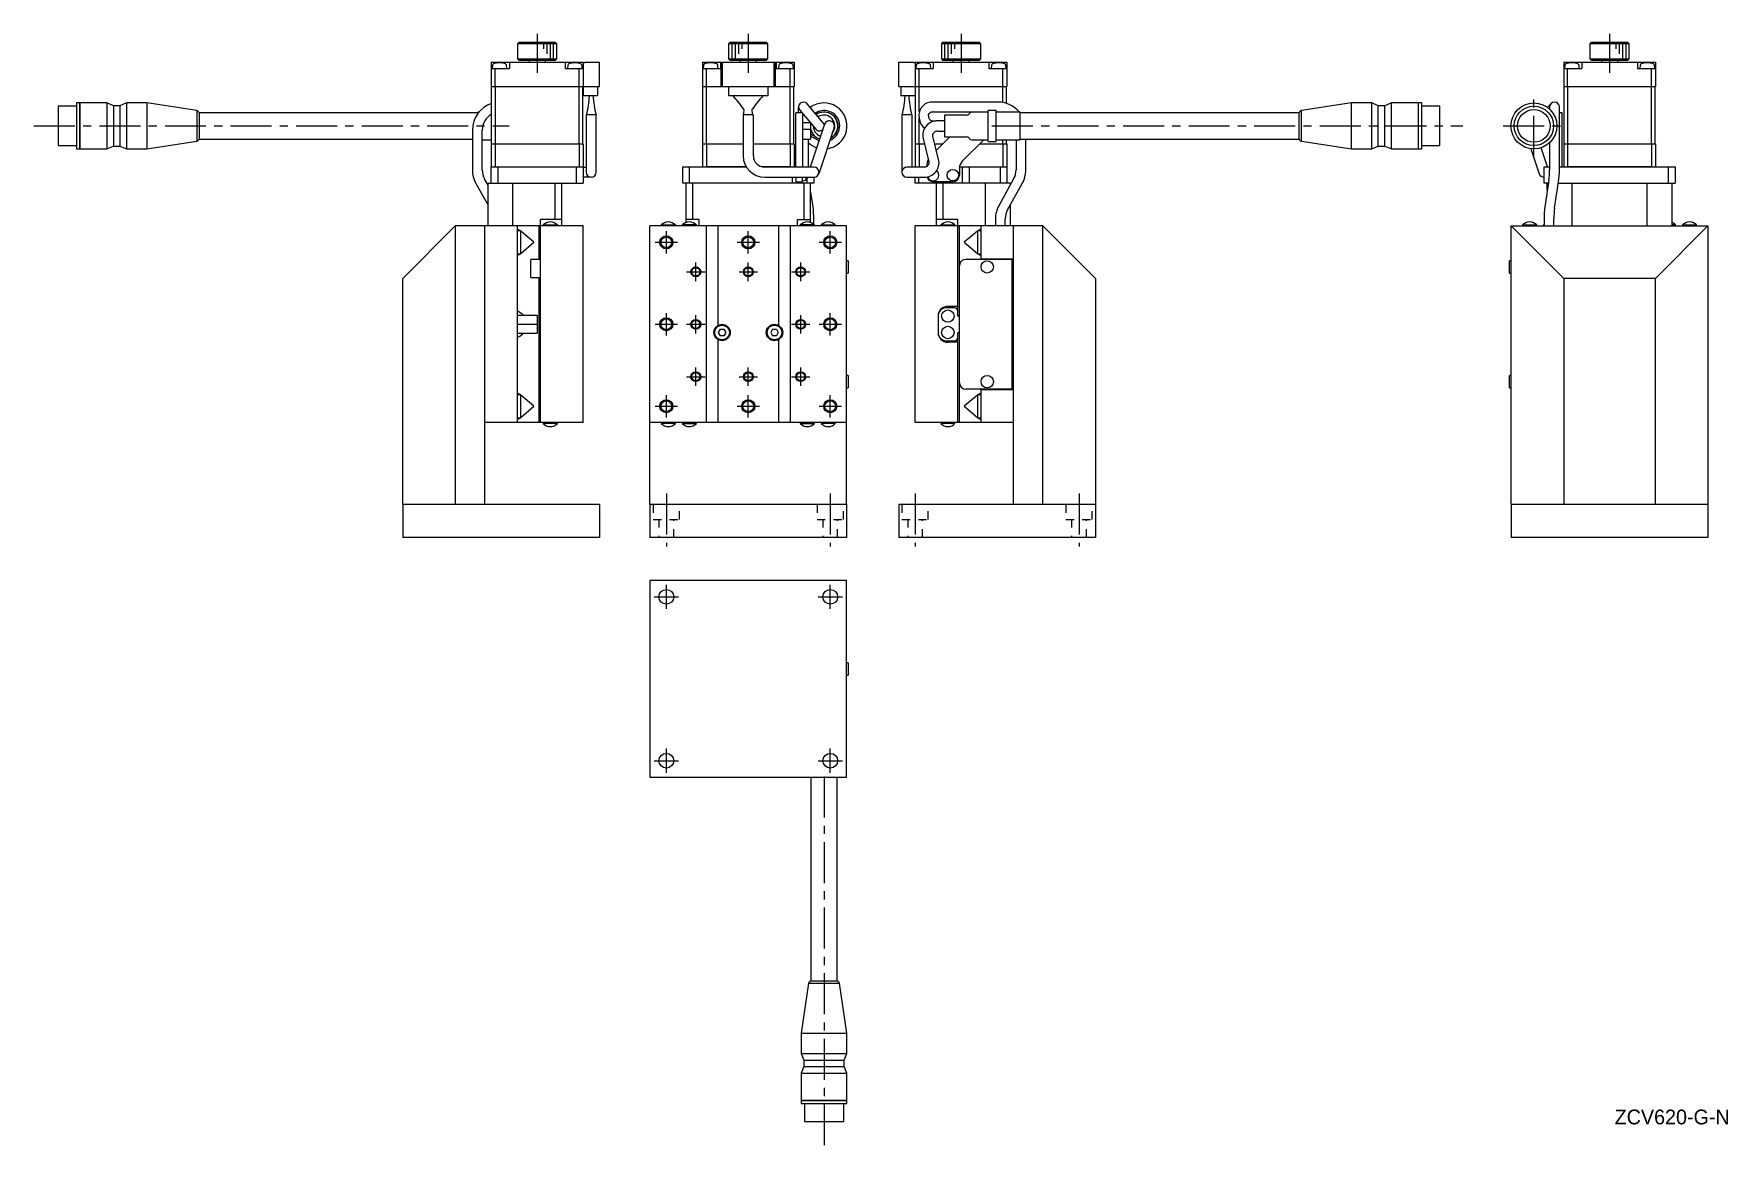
# Model space of a CAD drawing. Extents: x -110 to 407, y 10 to 533.
# Drawn here: x -110 to 407, y 10 to 350 of the extents above; entities that cross this region are included whole.
import ezdxf

# ---------------------------------------------------------------- set-up
doc = ezdxf.new("R2010")
doc.units = 0
doc.header["$LTSCALE"] = 10
doc.linetypes.add('CENTER', pattern=[2, 1.25, -0.25, 0.25, -0.25])
doc.linetypes.add('DOT', pattern=[0.5, 0.25, -0.25])
doc.layers.add('1', color=7, linetype='CONTINUOUS')
doc.styles.get("Standard").update_dxf_attribs({"font": 'FGP教科書体NT-M'})

msp = doc.modelspace()

# ---------------------------------------------------------------- linework, layer by layer
at = {"layer": '1', "color": 7, "linetype": 'CONTINUOUS'}
for p, q in [((38.353659, 347.022861), (37.853659, 346.522861)), ((37.853659, 346.522861), (37.853659, 342.022861)), ((49.853659, 346.522861), (37.853659, 346.522861)), ((38.353659, 347.022861), (49.353659, 347.022861)), ((49.853659, 346.522861), (49.353659, 347.022861)), ((49.853659, 342.022861), (49.853659, 346.522861)), ((102.740613, 347.022861), (102.240613, 346.522861)), ((114.240613, 346.522861), (102.240613, 346.522861)), ((102.240613, 346.522861), (102.240613, 342.022861)), ((102.740613, 347.022861), (113.740613, 347.022861)), ((114.240613, 346.522861), (113.740613, 347.022861)), ((114.240613, 342.022861), (114.240613, 346.522861)), ((167.627568, 347.022861), (167.127568, 346.522861)), ((179.127568, 346.522861), (167.127568, 346.522861)), ((167.127568, 346.522861), (167.127568, 342.022861)), ((167.627568, 347.022861), (178.627568, 347.022861)), ((179.127568, 346.522861), (178.627568, 347.022861)), ((179.127568, 342.022861), (179.127568, 346.522861)), ((365.484053, 347.022861), (364.984053, 346.522861)), ((376.984053, 346.522861), (364.984053, 346.522861)), ((364.984053, 346.522861), (364.984053, 342.022861)), ((365.484053, 347.022861), (376.484053, 347.022861)), ((376.984053, 346.522861), (376.484053, 347.022861)), ((376.984053, 342.022861), (376.984053, 346.522861)), ((37.853659, 342.022861), (38.353659, 341.522861)), ((37.853659, 342.022861), (49.853659, 342.022861)), ((49.353659, 341.522861), (38.353659, 341.522861)), ((41.353659, 341.522861), (41.353659, 341.022861)), ((46.353659, 341.022861), (46.353659, 341.522861)), ((49.353659, 341.522861), (49.853659, 342.022861)), ((102.240613, 342.022861), (114.240613, 342.022861)), ((102.240613, 342.022861), (102.740613, 341.522861)), ((113.740613, 341.522861), (102.740613, 341.522861)), ((105.740613, 341.522861), (105.740613, 341.022861)), ((110.740613, 341.022861), (110.740613, 341.522861)), ((113.740613, 341.522861), (114.240613, 342.022861)), ((167.127568, 342.022861), (179.127568, 342.022861)), ((167.127568, 342.022861), (167.627568, 341.522861)), ((178.627568, 341.522861), (167.627568, 341.522861)), ((170.627568, 341.522861), (170.627568, 341.022861)), ((175.627568, 341.022861), (175.627568, 341.522861)), ((178.627568, 341.522861), (179.127568, 342.022861)), ((364.984053, 342.022861), (376.984053, 342.022861)), ((364.984053, 342.022861), (365.484053, 341.522861)), ((376.484053, 341.522861), (365.484053, 341.522861)), ((368.484053, 341.522861), (368.484053, 341.022861)), ((373.484053, 341.022861), (373.484053, 341.522861)), ((376.484053, 341.522861), (376.984053, 342.022861)), ((29.853659, 341.022861), (57.853659, 341.022861)), ((29.853659, 341.022861), (29.853659, 333.522861)), ((29.853659, 339.022861), (35.353659, 339.022861)), ((30.18986, 340.008141), (30.103659, 339.022861)), ((31.053659, 333.522861), (31.053659, 339.022861)), ((34.603659, 339.022861), (34.517458, 340.008141)), ((35.353659, 341.022861), (35.353659, 339.022861)), ((52.353659, 341.022861), (52.353659, 339.022861)), ((52.353659, 339.022861), (57.853659, 339.022861)), ((53.18986, 340.008141), (53.103659, 339.022861)), ((56.653659, 333.522861), (56.653659, 339.022861)), ((57.603659, 339.022861), (57.517458, 340.008141)), ((57.853659, 341.022861), (57.853659, 330.722861)), ((58.353659, 340.722861), (57.853659, 340.722861)), ((58.353659, 341.022861), (58.353659, 340.722861)), ((58.353659, 341.022861), (62.853659, 341.022861)), ((62.853659, 333.522861), (62.853659, 341.022861)), ((94.240613, 341.022861), (122.240613, 341.022861)), ((94.240613, 341.022861), (94.240613, 333.522861)), ((94.240613, 339.022861), (99.740613, 339.022861)), ((94.576814, 340.008141), (94.490613, 339.022861)), ((95.440613, 333.522861), (95.440613, 339.022861)), ((98.990613, 339.022861), (98.904413, 340.008141)), ((99.740613, 341.022861), (99.740613, 339.022861)), ((99.990613, 333.522861), (99.990613, 340.722861)), ((100.025577, 340.722861), (99.990613, 340.722861)), ((100.025577, 341.022861), (100.025577, 340.722861)), ((100.340247, 333.522861), (100.340247, 341.022861)), ((116.140979, 333.522861), (116.140979, 341.022861)), ((116.45565, 341.022861), (116.45565, 340.722861)), ((116.490613, 340.722861), (116.45565, 340.722861)), ((116.490613, 333.522861), (116.490613, 340.722861)), ((116.740613, 341.022861), (116.740613, 339.022861)), ((116.740613, 339.022861), (122.240613, 339.022861)), ((117.576814, 340.008141), (117.490613, 339.022861)), ((121.040613, 333.522861), (121.040613, 339.022861)), ((121.990613, 339.022861), (121.904413, 340.008141)), ((122.240613, 341.022861), (122.240613, 333.522861)), ((154.127568, 333.522861), (154.127568, 341.022861)), ((154.127568, 341.022861), (158.627568, 341.022861)), ((158.627568, 341.022861), (158.627568, 340.722861)), ((159.127568, 340.722861), (158.627568, 340.722861)), ((159.127568, 341.022861), (159.127568, 330.722861)), ((159.127568, 341.022861), (187.127568, 341.022861)), ((159.127568, 339.022861), (164.627568, 339.022861)), ((159.463769, 340.008141), (159.377568, 339.022861)), ((160.327568, 333.522861), (160.327568, 339.022861)), ((163.877568, 339.022861), (163.791367, 340.008141)), ((164.627568, 341.022861), (164.627568, 339.022861)), ((181.627568, 341.022861), (181.627568, 339.022861)), ((181.627568, 339.022861), (187.127568, 339.022861)), ((182.463769, 340.008141), (182.377568, 339.022861)), ((185.927568, 333.522861), (185.927568, 339.022861)), ((186.877568, 339.022861), (186.791367, 340.008141)), ((187.127568, 341.022861), (187.127568, 333.522861)), ((356.984053, 341.022861), (384.984053, 341.022861)), ((356.984053, 341.022861), (356.984053, 333.522861)), ((356.984053, 339.022861), (362.484053, 339.022861)), ((357.320254, 340.008141), (357.234053, 339.022861)), ((358.184053, 333.522861), (358.184053, 339.022861)), ((361.734053, 339.022861), (361.647852, 340.008141)), ((362.484053, 341.022861), (362.484053, 339.022861)), ((379.484053, 341.022861), (379.484053, 339.022861)), ((379.484053, 339.022861), (384.984053, 339.022861)), ((380.320254, 340.008141), (380.234053, 339.022861)), ((383.784053, 333.522861), (383.784053, 339.022861)), ((384.734053, 339.022861), (384.647852, 340.008141)), ((384.984053, 341.022861), (384.984053, 333.522861)), ((29.853659, 333.522861), (62.853659, 333.522861)), ((29.953659, 316.022861), (29.953659, 333.522861)), ((31.09508, 316.022861), (31.09508, 333.522861)), ((56.612237, 316.022861), (56.612237, 333.522861)), ((57.753659, 316.022861), (57.753659, 333.522861)), ((62.253659, 333.522861), (62.253659, 330.722861)), ((94.240613, 333.522861), (122.240613, 333.522861)), ((94.340613, 316.022861), (94.340613, 333.522861)), ((95.482035, 316.022861), (95.482035, 333.522861)), ((102.240613, 333.522861), (102.240613, 330.722861)), ((114.240613, 333.522861), (114.240613, 330.722861)), ((120.999192, 316.022861), (120.999192, 333.522861)), ((122.140613, 316.022861), (122.140613, 333.522861)), ((154.127568, 333.522861), (187.127568, 333.522861)), ((154.727568, 333.522861), (154.727568, 330.722861)), ((159.227568, 316.022861), (159.227568, 333.522861)), ((160.368989, 325.882565), (160.368989, 333.522861)), ((185.886146, 328.651342), (185.886146, 333.522861)), ((187.027568, 328.366847), (187.027568, 333.522861)), ((356.984053, 333.522861), (384.984053, 333.522861)), ((357.084053, 316.022861), (357.084053, 333.522861)), ((358.225474, 316.022861), (358.225474, 333.522861)), ((383.742631, 316.022861), (383.742631, 333.522861)), ((384.884053, 316.022861), (384.884053, 333.522861)), ((-102.23213, 327.522859), (-102.23213, 315.522863)), ((-96.732129, 327.522859), (-102.23213, 327.522859)), ((-96.732129, 328.52286), (-96.732129, 314.522862)), ((-95.732127, 328.52286), (-96.732129, 328.52286)), ((-95.732127, 328.52286), (-95.732127, 314.522862)), ((-95.682127, 328.52286), (-95.732127, 328.47286)), ((-95.682127, 328.52286), (-95.682127, 314.522862)), ((-87.425127, 328.52286), (-95.682127, 328.52286)), ((-87.425127, 328.52286), (-87.425127, 314.522862)), ((-85.425127, 327.672861), (-87.425127, 328.52286)), ((-85.425127, 327.672861), (-85.425127, 315.372861)), ((-83.425127, 327.672861), (-85.425127, 327.672861)), ((-81.425127, 328.52286), (-83.425127, 327.672861)), ((-83.425127, 327.672861), (-83.425127, 315.372861)), ((-81.425127, 328.52286), (-81.425127, 314.522862)), ((-75.232128, 328.52286), (-81.425127, 328.52286)), ((-75.232128, 328.52286), (-75.232128, 314.522862)), ((-59.998145, 326.207187), (-75.232128, 328.52286)), ((-59.998145, 326.207187), (-59.998145, 316.838535)), ((25.767872, 325.722861), (25.767872, 325.371486)), ((26.045345, 325.722861), (25.767872, 325.722861)), ((62.253659, 330.722861), (57.853659, 330.722861)), ((114.240613, 330.722861), (102.240613, 330.722861)), ((106.841725, 326.66698), (106.888171, 326.550371)), ((109.356043, 326.389451), (109.389674, 326.539883)), ((109.389674, 326.539883), (109.429527, 326.646572)), ((109.429527, 326.646572), (109.513916, 326.788388)), ((123.55829, 325.522861), (123.55829, 327.281191)), ((123.914179, 326.311132), (128.796504, 320.552803)), ((131.084723, 322.492919), (126.202399, 328.251249)), ((129.234097, 325.672715), (128.651371, 325.362874)), ((159.127568, 330.722861), (154.727568, 330.722861)), ((184.406086, 328.781191), (164.743977, 328.781191)), ((164.743977, 325.781191), (181.377568, 325.781191)), ((181.377568, 325.722861), (176.527568, 325.722861)), ((181.377568, 316.822861), (181.377568, 326.222861)), ((183.877568, 326.222861), (181.377568, 326.222861)), ((183.877568, 316.822861), (183.877568, 326.222861)), ((183.877568, 325.781191), (184.406086, 325.781191)), ((191.213354, 325.722861), (183.877568, 325.722861)), ((191.213354, 317.322861), (191.213354, 325.722861)), ((292.213354, 328.52286), (276.979371, 326.207187)), ((276.979371, 316.838535), (276.979371, 326.207187)), ((292.213354, 314.522862), (292.213354, 328.52286)), ((298.406353, 328.52286), (292.213354, 328.52286)), ((298.406353, 314.522862), (298.406353, 328.52286)), ((300.406353, 327.672861), (298.406353, 328.52286)), ((300.406353, 315.372861), (300.406353, 327.672861)), ((302.406353, 327.672861), (300.406353, 327.672861)), ((304.406353, 328.52286), (302.406353, 327.672861)), ((302.406353, 315.372861), (302.406353, 327.672861)), ((304.406353, 314.522862), (304.406353, 328.52286)), ((312.663353, 328.52286), (304.406353, 328.52286)), ((312.663353, 314.522862), (312.663353, 328.52286)), ((312.713353, 328.47286), (312.663353, 328.52286)), ((312.713353, 314.522862), (312.713353, 328.52286)), ((313.713355, 328.52286), (312.713353, 328.52286)), ((313.713355, 314.522862), (313.713355, 328.52286)), ((319.213356, 327.522859), (313.713355, 327.522859)), ((319.213356, 315.522863), (319.213356, 327.522859)), ((352.072725, 327.131337), (353.022267, 328.251249)), ((352.666377, 327.281191), (352.666377, 326.63455)), ((355.666377, 308.156836), (355.666377, 327.281191)), ((-59.274471, 325.522861), (-59.274471, 317.522861)), ((25.767872, 325.522861), (-59.274471, 325.522861)), ((58.778659, 324.922861), (58.778659, 307.422861)), ((61.878659, 324.922861), (58.778659, 324.922861)), ((61.878659, 307.422861), (61.878659, 324.922861)), ((106.690613, 324.922861), (106.690613, 312.422861)), ((109.790613, 324.922861), (106.690613, 324.922861)), ((106.725373, 324.941782), (106.718948, 324.922861)), ((109.790613, 312.422861), (109.790613, 324.922861)), ((124.582533, 325.522861), (122.740613, 325.522861)), ((122.740613, 308.972861), (122.740613, 325.522861)), ((124.740613, 325.336418), (124.740613, 308.972861)), ((124.740613, 322.522861), (127.126148, 322.522861)), ((124.740613, 320.522861), (127.240613, 320.522861)), ((131.470168, 322.013009), (127.12329, 308.97291)), ((127.240613, 322.387857), (127.240613, 317.472861)), ((134.411074, 321.032707), (129.711072, 306.932708)), ((158.202568, 324.922861), (155.102568, 324.922861)), ((155.102568, 324.922861), (155.102568, 307.422861)), ((158.202568, 308.972861), (158.202568, 324.922861)), ((160.275508, 324.54143), (160.441199, 323.359539)), ((160.368989, 316.022861), (160.368989, 323.874621)), ((163.246455, 324.957931), (163.255283, 325.068897)), ((163.412146, 323.77604), (163.246455, 324.957931)), ((163.255283, 325.068897), (163.309665, 325.185376)), ((163.309665, 325.185376), (163.375792, 325.273458)), ((163.375792, 325.273458), (163.467932, 325.365597)), ((163.419113, 323.741874), (163.412146, 323.77604)), ((163.468746, 323.629373), (163.419113, 323.741874)), ((163.530531, 323.543449), (163.468746, 323.629373)), ((163.614192, 323.455971), (163.530531, 323.543449)), ((163.720375, 323.369079), (163.614192, 323.455971)), ((165.303183, 323.022861), (164.909668, 323.022861)), ((168.213354, 323.072861), (165.986822, 323.072861)), ((168.213354, 318.222861), (168.213354, 324.822861)), ((174.799141, 324.822861), (168.213354, 324.822861)), ((175.820461, 325.429968), (175.506247, 325.115754)), ((276.255698, 325.522861), (191.213354, 325.522861)), ((276.255698, 317.522861), (276.255698, 325.522861)), ((356.484053, 325.522861), (355.666377, 325.522861)), ((356.484053, 309.022861), (356.484053, 325.522861)), ((-102.23213, 315.522863), (-96.732129, 315.522863)), ((-87.425127, 314.522862), (-85.425127, 315.372861)), ((-85.425127, 315.372861), (-83.425127, 315.372861)), ((-83.425127, 315.372861), (-81.425127, 314.522862)), ((-75.232128, 314.522862), (-59.998145, 316.838535)), ((-59.274471, 317.522861), (24.075141, 317.522861)), ((24.075141, 320.281191), (24.075141, 308.156836)), ((27.075141, 308.156836), (27.075141, 320.281191)), ((27.075141, 317.322861), (29.953659, 317.322861)), ((29.853659, 316.022861), (29.853659, 309.122861)), ((29.853659, 316.022861), (57.853659, 316.022861)), ((31.053659, 316.022861), (31.053659, 309.022861)), ((56.653659, 316.022861), (56.653659, 309.022861)), ((57.853659, 316.022861), (57.853659, 309.122861)), ((94.240613, 316.022861), (94.240613, 309.022861)), ((94.240613, 316.022861), (106.690613, 316.022861)), ((95.440613, 316.022861), (95.440613, 309.122861)), ((109.790613, 316.022861), (122.240613, 316.022861)), ((121.040613, 316.022861), (121.040613, 309.122861)), ((122.240613, 316.022861), (122.240613, 309.022861)), ((124.740613, 317.472861), (127.240613, 317.472861)), ((126.55829, 309.022861), (126.55829, 317.472861)), ((127.240613, 318.999247), (128.837953, 318.149926)), ((127.240613, 318.432961), (129.234097, 317.373007)), ((159.127568, 316.022861), (159.127568, 309.122861)), ((159.127568, 316.022861), (161.959449, 316.022861)), ((160.327568, 316.022861), (160.327568, 309.022861)), ((161.5582, 317.667891), (163.296018, 310.543229)), ((164.536825, 318.679582), (164.546341, 318.824546)), ((164.5455, 318.535737), (164.536825, 318.679582)), ((164.569904, 318.402493), (164.5455, 318.535737)), ((164.546341, 318.824546), (164.573911, 318.967074)), ((166.307722, 311.277831), (164.569904, 318.402493)), ((164.573911, 318.967074), (164.618365, 319.10395)), ((164.618365, 319.10395), (164.677906, 319.232861)), ((164.677906, 319.232861), (164.750605, 319.35245)), ((165.150334, 316.022861), (167.470714, 316.022861)), ((165.60533, 314.157478), (169.670713, 318.222861)), ((165.986822, 319.972861), (168.213354, 319.972861)), ((168.213354, 318.222861), (174.799141, 318.222861)), ((180.084422, 317.322861), (173.506247, 310.744687)), ((175.506247, 317.929968), (175.820461, 317.615754)), ((176.527568, 317.322861), (181.377568, 317.322861)), ((178.784422, 316.022861), (187.127568, 316.022861)), ((181.377568, 316.822861), (183.877568, 316.822861)), ((183.877568, 317.322861), (191.213354, 317.322861)), ((185.886146, 316.022861), (185.886146, 317.322861)), ((185.927568, 316.022861), (185.927568, 309.022861)), ((187.027568, 316.022861), (187.027568, 317.322861)), ((187.127568, 316.022861), (187.127568, 309.122861)), ((189.906086, 317.322861), (189.906086, 308.156836)), ((191.213354, 317.522861), (276.255698, 317.522861)), ((192.906086, 308.156836), (192.906086, 317.522861)), ((276.979371, 316.838535), (292.213354, 314.522862)), ((298.406353, 314.522862), (300.406353, 315.372861)), ((300.406353, 315.372861), (302.406353, 315.372861)), ((302.406353, 315.372861), (304.406353, 314.522862)), ((313.713355, 315.522863), (319.213356, 315.522863)), ((352.666377, 316.411172), (352.666377, 308.156836)), ((356.984053, 316.022861), (356.984053, 309.022861)), ((356.984053, 316.022861), (384.984053, 316.022861)), ((358.184053, 316.022861), (358.184053, 309.122861)), ((383.784053, 316.022861), (383.784053, 309.122861)), ((384.984053, 316.022861), (384.984053, 309.022861)), ((-96.732129, 314.522862), (-95.732127, 314.522862)), ((-95.732127, 314.572862), (-95.682127, 314.522862)), ((-95.682127, 314.522862), (-87.425127, 314.522862)), ((-81.425127, 314.522862), (-75.232128, 314.522862)), ((163.31958, 310.121176), (163.29201, 309.978648)), ((163.296018, 310.543229), (163.320422, 310.409985)), ((163.329097, 310.26614), (163.31958, 310.121176)), ((163.320422, 310.409985), (163.329097, 310.26614)), ((292.213354, 314.522862), (298.406353, 314.522862)), ((304.406353, 314.522862), (312.663353, 314.522862)), ((312.663353, 314.522862), (312.713353, 314.572862)), ((312.713353, 314.522862), (313.713355, 314.522862)), ((346.963267, 314.583687), (349.513593, 306.932708)), ((352.084563, 309.022861), (350.128083, 314.892302)), ((28.853659, 303.482026), (27.791062, 305.387423)), ((29.853659, 309.122861), (29.953659, 309.022861)), ((29.853659, 304.022861), (29.853659, 309.022861)), ((29.853659, 309.022861), (57.853659, 309.022861)), ((31.853659, 309.022861), (31.853659, 304.022861)), ((55.853659, 304.022861), (55.853659, 309.022861)), ((57.753659, 309.022861), (57.853659, 309.122861)), ((57.853659, 309.022861), (57.853659, 304.022861)), ((57.853659, 308.972861), (58.778659, 308.972861)), ((60.328659, 305.872861), (57.853659, 305.872861)), ((88.240613, 304.022861), (88.240613, 309.022861)), ((88.240613, 309.022861), (107.642176, 309.022861)), ((90.240613, 309.022861), (90.240613, 304.022861)), ((95.340613, 309.022861), (95.440613, 309.122861)), ((95.440613, 309.122861), (107.582654, 309.122861)), ((112.234383, 309.122861), (121.040613, 309.122861)), ((112.655378, 309.022861), (122.740613, 309.022861)), ((128.240613, 308.972861), (113.240613, 308.972861)), ((113.240613, 305.872861), (128.240613, 305.872861)), ((121.040613, 309.122861), (121.140613, 309.022861)), ((121.740613, 308.972861), (121.740613, 309.022861)), ((121.740613, 304.022861), (121.740613, 305.872861)), ((122.740613, 305.872861), (122.740613, 304.022861)), ((124.740613, 309.022861), (127.140103, 309.022861)), ((124.740613, 304.522861), (124.740613, 305.872861)), ((126.240613, 308.972861), (126.240613, 309.022861)), ((126.240613, 304.022861), (126.240613, 305.872861)), ((128.240613, 305.872861), (128.240613, 304.022861)), ((161.8791, 308.972861), (156.652568, 308.972861)), ((156.652568, 305.872861), (161.8791, 305.872861)), ((159.127568, 309.122861), (159.227568, 309.022861)), ((159.127568, 308.972861), (159.127568, 309.022861)), ((159.127568, 309.022861), (162.275601, 309.022861)), ((159.127568, 304.022861), (159.127568, 305.872861)), ((160.127568, 309.022861), (160.127568, 308.972861)), ((160.127568, 305.872861), (160.127568, 304.022861)), ((163.188015, 309.712861), (163.115317, 309.593272)), ((163.247556, 309.841772), (163.188015, 309.712861)), ((163.29201, 309.978648), (163.247556, 309.841772)), ((172.627568, 308.623366), (172.627568, 306.522861)), ((172.654286, 309.022861), (187.127568, 309.022861)), ((173.627568, 304.022861), (173.627568, 309.022861)), ((175.627568, 309.022861), (175.627568, 304.022861)), ((189.190165, 305.387423), (184.72338, 297.377804)), ((185.127568, 304.022861), (185.127568, 309.022861)), ((187.027568, 309.022861), (187.127568, 309.122861)), ((187.127568, 309.022861), (187.127568, 304.022861)), ((350.984053, 304.022861), (350.984053, 309.022861)), ((350.984053, 309.022861), (352.666377, 309.022861)), ((355.666377, 309.022861), (390.984053, 309.022861)), ((358.084053, 309.022861), (358.184053, 309.122861)), ((358.184053, 309.122861), (383.784053, 309.122861)), ((383.784053, 309.122861), (383.884053, 309.022861)), ((388.984053, 304.022861), (388.984053, 309.022861)), ((390.984053, 309.022861), (390.984053, 304.022861)), ((25.170954, 303.926248), (28.853659, 297.322602)), ((28.853659, 291.022861), (28.853659, 304.022861)), ((28.853659, 304.022861), (57.853659, 304.022861)), ((36.353659, 304.022861), (36.353659, 291.022861)), ((49.353659, 293.022861), (49.353659, 304.022861)), ((51.353659, 291.022861), (51.353659, 304.022861)), ((128.240613, 304.022861), (88.240613, 304.022861)), ((89.240613, 292.051288), (89.240613, 304.022861)), ((91.240613, 304.022861), (91.240613, 293.022861)), ((122.740613, 304.522861), (124.740613, 304.522861)), ((124.740613, 304.772861), (125.423401, 304.832597)), ((125.240613, 293.022861), (125.240613, 304.022861)), ((127.240613, 292.051288), (127.240613, 304.022861)), ((127.981416, 296.868899), (127.240613, 301.826445)), ((188.127568, 304.022861), (159.127568, 304.022861)), ((170.627568, 304.522861), (164.627568, 304.522861)), ((165.627568, 291.022861), (165.627568, 304.022861)), ((167.627568, 304.022861), (167.627568, 293.022861)), ((180.627568, 291.022861), (180.627568, 304.022861)), ((187.343488, 295.916629), (191.810273, 303.926248)), ((188.127568, 304.022861), (188.127568, 303.482026)), ((352.312262, 304.022861), (350.984053, 304.022861)), ((352.440122, 304.878518), (351.24325, 296.868899)), ((351.984053, 301.826445), (351.984053, 304.022861)), ((354.210307, 296.425534), (355.407179, 304.435153)), ((355.34557, 304.022861), (390.984053, 304.022861)), ((359.484053, 304.022861), (359.484053, 291.022861)), ((382.484053, 291.022861), (382.484053, 304.022861)), ((389.984053, 304.022861), (389.984053, 291.022861)), ((188.127568, 297.322602), (188.127568, 291.022861)), ((18.853659, 291.022861), (2.853659, 275.022861)), ((18.853659, 291.022861), (18.853659, 206.122861)), ((57.853658, 291.022861), (18.853659, 291.022861)), ((27.853659, 206.022861), (27.853659, 291.022861)), ((37.853659, 231.022861), (37.853659, 291.022861)), ((37.976177, 289.922861), (37.853659, 289.764518)), ((38.853659, 289.522861), (37.853659, 289.522861)), ((38.724836, 289.523053), (37.976177, 289.922861)), ((42.853659, 286.022861), (38.853409, 289.428924)), ((38.853659, 282.522861), (38.853659, 289.522861)), ((44.353659, 291.022861), (44.353659, 280.772861)), ((44.853659, 231.022861), (44.853659, 293.022861)), ((51.353659, 293.022861), (44.853659, 293.022861)), ((45.703659, 291.315109), (50.003659, 291.315109)), ((45.703659, 291.315109), (45.703659, 291.022861)), ((50.003659, 291.022861), (50.003659, 291.315109)), ((57.853659, 231.022861), (57.853659, 291.022861)), ((138.240613, 291.022861), (78.240613, 291.022861)), ((78.240613, 206.122861), (78.240613, 291.022861)), ((81.690613, 291.315109), (81.690613, 291.022861)), ((81.690613, 291.315109), (85.990613, 291.315109)), ((85.990613, 291.022861), (85.990613, 291.315109)), ((88.090613, 291.315109), (88.090613, 291.022861)), ((92.390613, 291.315109), (88.090613, 291.315109)), ((93.240613, 293.022861), (89.240613, 293.022861)), ((92.390613, 291.022861), (92.390613, 291.315109)), ((93.240613, 291.022861), (93.240613, 293.022861)), ((95.440613, 231.022861), (95.440613, 291.022861)), ((99.040613, 260.716032), (99.040613, 291.022861)), ((117.440613, 291.022861), (117.440613, 260.716032)), ((121.040613, 291.022861), (121.040613, 231.022861)), ((123.240613, 291.022861), (123.240613, 293.022861)), ((123.240613, 293.022861), (127.240613, 293.022861)), ((124.090613, 291.315109), (124.090613, 291.022861)), ((128.390613, 291.315109), (124.090613, 291.315109)), ((128.240613, 291.458929), (128.240613, 293.147217)), ((128.390613, 291.022861), (128.390613, 291.315109)), ((130.490613, 291.315109), (130.490613, 291.022861)), ((130.490613, 291.315109), (134.790613, 291.315109)), ((134.790613, 291.022861), (134.790613, 291.315109)), ((138.240613, 206.122861), (138.240613, 291.022861)), ((159.127567, 231.022861), (159.127567, 291.022861)), ((198.127568, 291.022861), (159.127567, 291.022861)), ((172.127568, 293.022861), (165.627568, 293.022861)), ((166.977567, 291.315109), (171.277567, 291.315109)), ((166.977567, 291.315109), (166.977567, 291.022861)), ((171.277567, 291.022861), (171.277567, 291.315109)), ((172.127568, 263.522861), (172.127568, 293.022861)), ((172.627568, 231.022861), (172.627568, 291.022861)), ((178.127787, 289.428901), (174.127568, 286.022861)), ((178.127568, 289.522861), (178.127568, 282.522861)), ((179.127568, 289.522861), (178.127568, 289.522861)), ((179.00505, 289.922861), (178.256363, 289.523033)), ((179.127568, 289.764518), (179.00505, 289.922861)), ((179.127568, 291.022861), (179.127568, 280.822861)), ((183.627568, 293.147217), (183.627568, 291.022861)), ((186.627568, 291.022861), (186.627568, 293.147217)), ((189.127568, 206.022861), (189.127568, 291.022861)), ((198.127568, 206.122861), (198.127568, 291.022861)), ((214.127568, 275.022861), (198.127568, 291.022861)), ((340.984053, 206.122861), (340.984053, 291.022861)), ((356.984053, 275.022861), (340.984053, 291.022861)), ((340.984053, 291.022861), (400.984053, 291.022861)), ((344.434053, 291.315109), (348.734053, 291.315109)), ((344.434053, 291.315109), (344.434053, 291.022861)), ((348.734053, 291.022861), (348.734053, 291.315109)), ((350.984053, 291.315109), (350.834053, 291.315109)), ((350.834053, 291.315109), (350.834053, 291.022861)), ((350.984053, 293.147217), (350.984053, 291.022861)), ((353.984053, 291.022861), (353.984053, 293.147217)), ((400.984053, 291.022861), (384.984053, 275.022861)), ((391.134053, 291.315109), (389.984053, 291.315109)), ((391.134053, 291.022861), (391.134053, 291.315109)), ((393.234053, 291.315109), (397.534053, 291.315109)), ((393.234053, 291.315109), (393.234053, 291.022861)), ((397.534053, 291.022861), (397.534053, 291.315109)), ((400.984053, 291.022861), (400.984053, 206.122861)), ((38.85344, 282.616821), (42.853659, 286.022861)), ((174.127568, 286.022861), (178.127817, 282.616798)), ((37.853659, 282.522861), (38.853659, 282.522861)), ((37.853659, 282.281204), (37.976176, 282.122861)), ((37.976176, 282.122861), (38.724864, 282.52269)), ((41.853659, 275.272861), (41.853659, 280.772861)), ((44.853659, 280.772861), (41.853659, 280.772861)), ((138.740613, 280.422861), (138.240613, 280.422861)), ((138.740613, 280.422861), (138.740613, 276.622861)), ((188.627568, 280.822861), (174.627568, 280.822861)), ((178.127568, 282.522861), (179.127568, 282.522861)), ((178.25639, 282.52267), (179.00505, 282.122861)), ((179.00505, 282.122861), (179.127568, 282.281204)), ((179.127568, 281.022861), (189.127568, 281.022861)), ((187.627568, 281.022861), (187.627568, 280.822861)), ((188.627568, 280.822861), (188.627568, 241.222861)), ((340.484053, 276.622861), (340.484053, 280.422861)), ((340.984053, 280.422861), (340.484053, 280.422861)), ((2.853659, 206.122861), (2.853659, 275.022861)), ((41.853659, 275.272861), (44.853659, 275.272861)), ((44.353659, 275.272861), (44.353659, 231.022861)), ((138.240613, 276.622861), (138.740613, 276.622861)), ((214.127568, 275.022861), (214.127568, 206.122861)), ((340.484053, 276.622861), (340.984053, 276.622861)), ((356.984053, 275.022861), (356.984053, 206.122861)), ((384.984053, 275.022861), (356.984053, 275.022861)), ((384.984053, 206.122861), (384.984053, 275.022861)), ((37.976177, 264.922861), (37.853659, 264.764518)), ((37.853659, 263.772861), (43.853659, 263.772861)), ((38.071795, 264.90614), (37.976177, 264.922861)), ((38.2048, 264.851881), (38.071795, 264.90614)), ((43.853659, 263.772861), (43.853659, 258.272861)), ((171.127567, 266.022861), (168.627567, 266.022861)), ((169.127567, 266.522861), (172.127567, 266.522861)), ((37.853659, 261.022861), (43.853659, 261.022861)), ((99.663263, 259.522861), (99.085913, 258.522861)), ((99.085913, 258.522861), (99.663263, 257.522861)), ((99.663263, 259.522861), (100.817963, 259.522861)), ((100.817963, 259.522861), (101.395314, 258.522861)), ((101.395314, 258.522861), (100.817963, 257.522861)), ((115.663263, 259.522861), (115.085913, 258.522861)), ((115.085913, 258.522861), (115.663263, 257.522861)), ((115.663263, 259.522861), (116.817963, 259.522861)), ((116.817963, 259.522861), (117.395314, 258.522861)), ((117.395314, 258.522861), (116.817963, 257.522861)), ((166.127567, 263.522861), (166.127567, 258.522861)), ((172.627568, 263.522861), (172.127567, 263.522861)), ((172.127567, 258.522861), (172.627568, 258.522861)), ((172.127567, 231.022861), (172.127567, 258.522861)), ((37.853659, 258.272861), (43.853659, 258.272861)), ((37.853659, 257.281204), (37.976176, 257.122861)), ((37.976176, 257.122861), (38.110844, 257.152878)), ((99.040613, 231.022861), (99.040613, 256.32969)), ((100.817963, 257.522861), (99.663263, 257.522861)), ((116.817963, 257.522861), (115.663263, 257.522861)), ((117.440613, 256.32969), (117.440613, 231.022861)), ((168.627567, 256.022861), (171.127567, 256.022861)), ((172.127567, 255.522861), (169.127567, 255.522861)), ((138.740613, 245.422861), (138.240613, 245.422861)), ((138.740613, 245.422861), (138.740613, 241.622861)), ((340.484053, 241.622861), (340.484053, 245.422861)), ((340.984053, 245.422861), (340.484053, 245.422861)), ((37.976167, 239.922861), (37.853659, 239.764518)), ((38.853659, 239.522861), (37.853659, 239.522861)), ((38.72473, 239.523129), (37.976167, 239.922861)), ((42.853659, 236.022861), (38.853354, 239.428965)), ((38.853659, 232.522861), (38.853659, 239.522861)), ((138.240613, 241.622861), (138.740613, 241.622861)), ((178.127699, 239.428836), (174.127568, 236.022861)), ((188.627568, 241.222861), (174.627568, 241.222861)), ((178.127568, 239.522861), (178.127568, 232.522861)), ((179.127568, 239.522861), (178.127568, 239.522861)), ((179.005057, 239.922861), (178.25672, 239.52329)), ((179.127568, 239.764518), (179.005057, 239.922861)), ((179.127568, 241.222861), (179.127568, 231.022861)), ((189.127568, 241.022861), (179.127568, 241.022861)), ((187.627568, 241.222861), (187.627568, 241.022861)), ((340.484053, 241.622861), (340.984053, 241.622861)), ((38.853384, 232.61678), (42.853659, 236.022861)), ((174.127568, 236.022861), (178.127679, 232.616901)), ((57.853658, 231.022861), (27.853659, 231.022861)), ((37.853659, 232.522861), (38.853659, 232.522861)), ((37.853659, 232.281204), (37.97618, 232.122861)), ((37.97618, 232.122861), (38.724945, 232.522748)), ((45.703659, 231.022861), (45.703659, 230.730613)), ((50.003659, 230.730613), (45.703659, 230.730613)), ((50.003659, 230.730613), (50.003659, 231.022861)), ((138.240613, 231.022861), (78.240613, 231.022861)), ((81.690613, 231.022861), (81.690613, 230.730613)), ((85.990613, 230.730613), (81.690613, 230.730613)), ((85.990613, 230.730613), (85.990613, 231.022861)), ((88.090613, 231.022861), (88.090613, 230.730613)), ((88.090613, 230.730613), (92.390613, 230.730613)), ((92.390613, 230.730613), (92.390613, 231.022861)), ((124.090613, 231.022861), (124.090613, 230.730613)), ((124.090613, 230.730613), (128.390613, 230.730613)), ((128.390613, 230.730613), (128.390613, 231.022861)), ((130.490613, 231.022861), (130.490613, 230.730613)), ((134.790613, 230.730613), (130.490613, 230.730613)), ((134.790613, 230.730613), (134.790613, 231.022861)), ((189.127568, 231.022861), (159.127567, 231.022861)), ((166.977567, 231.022861), (166.977567, 230.730613)), ((171.277567, 230.730613), (166.977567, 230.730613)), ((171.277567, 230.730613), (171.277567, 231.022861)), ((178.127568, 232.522861), (179.127568, 232.522861)), ((178.2564, 232.522663), (179.005045, 232.122861)), ((179.005045, 232.122861), (179.127568, 232.281204)), ((2.853659, 206.122861), (2.953659, 206.022861)), ((2.853659, 206.022861), (2.853659, 196.022861)), ((62.853659, 206.022861), (2.853659, 206.022861)), ((18.753659, 206.022861), (18.853659, 206.122861)), ((18.853659, 206.122861), (27.853659, 206.122861)), ((62.853659, 206.022861), (62.853659, 196.022861)), ((78.240613, 206.122861), (78.340613, 206.022861)), ((78.240613, 206.022861), (78.240613, 196.022861)), ((138.240613, 206.022861), (78.240613, 206.022861)), ((138.140613, 206.022861), (138.240613, 206.122861)), ((138.240613, 206.022861), (138.240613, 196.022861)), ((154.127568, 206.022861), (154.127568, 196.022861)), ((214.127568, 206.022861), (154.127568, 206.022861)), ((189.127568, 206.122861), (198.127568, 206.122861)), ((198.127568, 206.122861), (198.227568, 206.022861)), ((214.027568, 206.022861), (214.127568, 206.122861)), ((214.127568, 206.022861), (214.127568, 196.022861)), ((340.984053, 206.122861), (341.084053, 206.022861)), ((340.984053, 206.022861), (340.984053, 196.022861)), ((400.984053, 206.022861), (340.984053, 206.022861)), ((356.884053, 206.022861), (356.984053, 206.122861)), ((356.984053, 206.122861), (384.984053, 206.122861)), ((384.984053, 206.122861), (385.084053, 206.022861)), ((400.884053, 206.022861), (400.984053, 206.122861)), ((400.984053, 206.022861), (400.984053, 196.022861)), ((62.853659, 196.022861), (2.853659, 196.022861)), ((138.240613, 196.022861), (78.240613, 196.022861)), ((214.127568, 196.022861), (154.127568, 196.022861)), ((400.984053, 196.022861), (340.984053, 196.022861)), ((78.240613, 182.898766), (78.240613, 122.898766)), ((138.240613, 182.898766), (78.240613, 182.898766)), ((138.240613, 122.898766), (138.240613, 182.898766)), ((80.990613, 177.898766), (85.490613, 177.898766)), ((130.990613, 177.898767), (135.490613, 177.898767)), ((138.740613, 157.798766), (138.240613, 157.798766)), ((138.740613, 157.798766), (138.740613, 153.998766)), ((138.240613, 153.998766), (138.740613, 153.998766)), ((78.240613, 122.898766), (138.240613, 122.898766)), ((127.340613, 122.898766), (127.340613, 60.770636)), ((135.340613, 60.770636), (135.340613, 122.898766)), ((126.656288, 60.046963), (124.340614, 44.81298)), ((126.656288, 60.046963), (136.024939, 60.046963)), ((127.340613, 60.770636), (135.340613, 60.770636)), ((138.340612, 44.81298), (136.024939, 60.046963)), ((124.340614, 44.81298), (138.340612, 44.81298)), ((124.340614, 44.81298), (124.340614, 38.619981)), ((138.340612, 38.619981), (138.340612, 44.81298)), ((124.340614, 38.619981), (138.340612, 38.619981)), ((124.340614, 38.619981), (125.190613, 36.619981)), ((125.190613, 36.619981), (137.490613, 36.619981)), ((125.190613, 36.619981), (125.190613, 34.619981)), ((137.490613, 36.619981), (138.340612, 38.619981)), ((137.490613, 34.619981), (137.490613, 36.619981)), ((125.190613, 34.619981), (124.340614, 32.619981)), ((124.340614, 32.619981), (138.340612, 32.619981)), ((124.340614, 32.619981), (124.340614, 24.362981)), ((125.190613, 34.619981), (137.490613, 34.619981)), ((138.340612, 32.619981), (137.490613, 34.619981)), ((138.340612, 24.362981), (138.340612, 32.619981)), ((124.340614, 24.362981), (138.340612, 24.362981)), ((124.340614, 24.362981), (124.390614, 24.312981)), ((124.340614, 24.312981), (138.340612, 24.312981)), ((124.340614, 24.312981), (124.340614, 23.312979)), ((124.340614, 23.312979), (138.340612, 23.312979)), ((125.340615, 23.312979), (125.340615, 17.812978)), ((137.340611, 17.812978), (137.340611, 23.312979)), ((138.290612, 24.312981), (138.340612, 24.362981)), ((138.340612, 23.312979), (138.340612, 24.312981)), ((125.340615, 17.812978), (137.340611, 17.812978))]:
    msp.add_line(p, q, dxfattribs=at)
at = {"layer": '1', "color": 4, "linetype": 'CENTER'}
for p, q in [((43.853659, 349.59783), (43.853659, 337.675269)), ((108.240613, 349.59783), (108.240613, 337.675269)), ((173.127568, 349.59783), (173.127568, 337.675269)), ((370.984053, 349.59783), (370.984053, 337.675269)), ((347.884053, 312.122862), (347.884053, 330.92286)), ((-109.689223, 321.522861), (35.310777, 321.522861)), ((182.576114, 321.522861), (326.258178, 321.522861)), ((338.484054, 321.522861), (357.284052, 321.522861)), ((83.240613, 282.622861), (83.240613, 289.422861)), ((108.240613, 282.622861), (108.240613, 289.422861)), ((133.240613, 282.622861), (133.240613, 289.422861)), ((79.840613, 286.022861), (86.640613, 286.022861)), ((104.840613, 286.022861), (111.640613, 286.022861)), ((129.840613, 286.022861), (136.640613, 286.022861)), ((92.240613, 274.222861), (92.240613, 279.822861)), ((108.240613, 274.222861), (108.240613, 279.822861)), ((124.240613, 274.222861), (124.240613, 279.822861)), ((89.440613, 277.022861), (95.040613, 277.022861)), ((105.440613, 277.022861), (111.040613, 277.022861)), ((121.440613, 277.022861), (127.040613, 277.022861)), ((83.240613, 257.622861), (83.240613, 264.422861)), ((92.240613, 258.222861), (92.240613, 263.822861)), ((124.240613, 258.222861), (124.240613, 263.822861)), ((133.240613, 257.622861), (133.240613, 264.422861)), ((79.840613, 261.022861), (86.640613, 261.022861)), ((89.440613, 261.022861), (95.040613, 261.022861)), ((121.440613, 261.022861), (127.040613, 261.022861)), ((129.840613, 261.022861), (136.640613, 261.022861)), ((89.440613, 245.022861), (95.040613, 245.022861)), ((92.240613, 242.222861), (92.240613, 247.822861)), ((105.440613, 245.022861), (111.040613, 245.022861)), ((108.240613, 242.222861), (108.240613, 247.822861)), ((121.440613, 245.022861), (127.040613, 245.022861)), ((124.240613, 242.222861), (124.240613, 247.822861)), ((83.240613, 232.622861), (83.240613, 239.422861)), ((108.240613, 232.622861), (108.240613, 239.422861)), ((133.240613, 232.622861), (133.240613, 239.422861)), ((79.840613, 236.022861), (86.640613, 236.022861)), ((104.840613, 236.022861), (111.640613, 236.022861)), ((129.840613, 236.022861), (136.640613, 236.022861)), ((83.240613, 209.365095), (83.240613, 193.234572)), ((133.240613, 209.365095), (133.240613, 193.234572)), ((159.127568, 209.365095), (159.127568, 193.234572)), ((209.127568, 209.365095), (209.127568, 193.234572)), ((83.240613, 174.198766), (83.240613, 181.598766)), ((133.240613, 174.198766), (133.240613, 181.598766)), ((79.540613, 177.898766), (86.940613, 177.898766)), ((129.540613, 177.898766), (136.940613, 177.898766)), ((83.240613, 124.198766), (83.240613, 131.598766)), ((133.240613, 124.198766), (133.240613, 131.598766)), ((79.540613, 127.898766), (86.940613, 127.898766)), ((129.540613, 127.898766), (136.940613, 127.898766)), ((131.340613, 123.095334), (131.340613, 10.355885))]:
    msp.add_line(p, q, dxfattribs=at)
at = {"layer": '1', "color": 9, "linetype": 'CONTINUOUS'}
for p, q in [((45.853659, 345.022861), (45.853659, 346.522861)), ((46.853659, 343.522861), (46.853659, 346.522861)), ((47.853659, 342.022861), (47.853659, 346.522861)), ((48.853659, 342.022861), (48.853659, 346.522861)), ((103.240613, 346.522861), (103.240613, 342.022861)), ((104.240613, 346.522861), (104.240613, 342.022861)), ((105.240613, 346.522861), (105.240613, 343.522861)), ((106.240613, 346.522861), (106.240613, 345.022861)), ((168.127568, 346.522861), (168.127568, 342.022861)), ((169.127568, 346.522861), (169.127568, 342.022861)), ((170.127568, 346.522861), (170.127568, 343.522861)), ((171.127568, 346.522861), (171.127568, 345.022861)), ((372.984053, 345.022861), (372.984053, 346.522861)), ((373.984053, 343.522861), (373.984053, 346.522861)), ((374.984053, 342.022861), (374.984053, 346.522861)), ((375.984053, 342.022861), (375.984053, 346.522861))]:
    msp.add_line(p, q, dxfattribs=at)
at = {"layer": '1', "color": 9, "linetype": 'DOT'}
for p, q in [((79.240613, 206.022861), (79.240613, 201.522861)), ((87.240613, 201.522861), (87.240613, 206.022861)), ((129.240613, 206.022861), (129.240613, 201.522861)), ((137.240613, 201.522861), (137.240613, 206.022861)), ((155.127568, 206.022861), (155.127568, 201.522861)), ((163.127568, 201.522861), (163.127568, 206.022861)), ((205.127568, 206.022861), (205.127568, 201.522861)), ((213.127568, 201.522861), (213.127568, 206.022861)), ((79.240613, 201.522861), (87.240613, 201.522861)), ((80.990613, 201.522861), (80.990613, 196.022861)), ((85.490613, 196.022861), (85.490613, 201.522861)), ((129.240613, 201.522861), (137.240613, 201.522861)), ((130.990613, 201.522861), (130.990613, 196.022861)), ((135.490613, 196.022861), (135.490613, 201.522861)), ((155.127568, 201.522861), (163.127568, 201.522861)), ((156.877568, 201.522861), (156.877568, 196.022861)), ((161.377568, 196.022861), (161.377568, 201.522861)), ((205.127568, 201.522861), (213.127568, 201.522861)), ((206.877568, 201.522861), (206.877568, 196.022861)), ((211.377568, 196.022861), (211.377568, 201.522861))]:
    msp.add_line(p, q, dxfattribs=at)
at = {"layer": '1', "color": 7, "linetype": 'CONTINUOUS'}
for centre, radius in [((347.884053, 321.522861), 6.999999), ((347.884053, 321.522861), 5.999998), ((347.884053, 321.522861), 5), ((170.627568, 306.522861), 1.75), ((83.240613, 286.022861), 1.65), ((108.240613, 286.022861), 1.65), ((133.240613, 286.022861), 1.65), ((181.127568, 278.522861), 1.9), ((92.240613, 277.022861), 1.25), ((108.240613, 277.022861), 1.25), ((124.240613, 277.022861), 1.25), ((169.127567, 263.522861), 1.9), ((83.240613, 261.022861), 1.65), ((92.240613, 261.022861), 1.25), ((100.240613, 258.522861), 2.5), ((100.240613, 258.522861), 2.25), ((116.240613, 258.522861), 2.5), ((116.240613, 258.522861), 2.25), ((124.240613, 261.022861), 1.25), ((133.240613, 261.022861), 1.65), ((169.127567, 258.522861), 1.9), ((92.240613, 245.022861), 1.25), ((108.240613, 245.022861), 1.25), ((124.240613, 245.022861), 1.25), ((181.127568, 243.522861), 1.9), ((83.240613, 236.022861), 1.65), ((108.240613, 236.022861), 1.65), ((133.240613, 236.022861), 1.65), ((83.240613, 177.898766), 2.25), ((133.240613, 177.898766), 2.25), ((83.240613, 127.898766), 2.25), ((133.240613, 127.898766), 2.25)]:
    msp.add_circle(centre, radius, dxfattribs=at)
at = {"layer": '1', "color": 9, "linetype": 'CONTINUOUS'}
for centre, radius in [((83.240613, 286.022861), 2), ((108.240613, 286.022861), 2), ((133.240613, 286.022861), 2), ((92.240613, 277.022861), 1.5), ((108.240613, 277.022861), 1.5), ((124.240613, 277.022861), 1.5), ((83.240613, 261.022861), 2), ((92.240613, 261.022861), 1.5), ((124.240613, 261.022861), 1.5), ((133.240613, 261.022861), 2), ((92.240613, 245.022861), 1.5), ((108.240613, 245.022861), 1.5), ((124.240613, 245.022861), 1.5), ((83.240613, 236.022861), 2), ((108.240613, 236.022861), 2), ((133.240613, 236.022861), 2)]:
    msp.add_circle(centre, radius, dxfattribs=at)
at = {"layer": '1', "color": 7, "linetype": 'CONTINUOUS'}
for centre, radius, start, end in [((30.687957, 339.964563), 0.5, 107.629155, 175), ((32.353659, 334.722861), 6, 72.370845, 107.629155), ((34.019361, 339.964563), 0.5, 5, 72.370845), ((53.687957, 339.964563), 0.5, 107.629155, 175), ((55.353659, 334.722861), 6, 72.370845, 107.629155), ((57.019361, 339.964563), 0.5, 5, 72.370845), ((95.074912, 339.964563), 0.5, 107.629155, 175), ((96.740613, 334.722861), 6, 72.370845, 107.629155), ((98.406315, 339.964563), 0.5, 5, 72.370845), ((118.074912, 339.964563), 0.5, 107.629155, 175), ((119.740613, 334.722861), 6, 72.370845, 107.629155), ((121.406315, 339.964563), 0.5, 5, 72.370845), ((159.961866, 339.964563), 0.5, 107.629155, 175), ((161.627568, 334.722861), 6, 72.370845, 107.629155), ((163.29327, 339.964563), 0.5, 5, 72.370845), ((182.961866, 339.964563), 0.5, 107.629155, 175), ((184.627568, 334.722861), 6, 72.370845, 107.629155), ((186.29327, 339.964563), 0.5, 5, 72.370845), ((357.818351, 339.964563), 0.5, 107.629155, 175), ((359.484053, 334.722861), 6, 72.370845, 107.629155), ((361.149755, 339.964563), 0.5, 5, 72.370845), ((380.818351, 339.964563), 0.5, 107.629155, 175), ((382.484053, 334.722861), 6, 72.370845, 107.629155), ((384.149755, 339.964563), 0.5, 5, 72.370845), ((-60.232129, 325.234944), 1.000002, 16.733256, 76.468302), ((32.575141, 320.281191), 8.5, 107.963415, 180), ((27.970837, 332.561482), 31.878043, 346.135879, 356.693532), ((92.531769, 332.530576), 31.671896, 183.27201, 193.898579), ((56.301752, 290.069425), 62.399278, 35.9094579, 40.65516187), ((104.015466, 326.028572), 2.91971, 338.14707812, 10.29498341), ((112.704629, 326.112543), 3.360016, 175.27273389, 200.7364772), ((188.551641, 267.187341), 98.991145, 140.07156107, 142.98065532), ((125.05829, 327.281191), 1.5, 40.29366, 220.29366), ((131.340613, 321.522861), 6.999999, 277.558637, 126.754096), ((131.340613, 321.522861), 4.684326, 98.414511, 124.624276), ((131.340613, 321.522861), 4.2, 298.489249, 124.387686), ((131.440613, 321.522861), 4.7, 290.804188, 118), ((131.440613, 321.522861), 4.2, 296.626366, 90.682165), ((122.106429, 332.884311), 34.032002, 346.470847, 356.358564), ((188.609425, 332.500947), 31.474277, 183.238552, 193.932037), ((164.331132, 324.741669), 4.060564, 84.164558, 182.826586), ((164.679985, 323.810884), 1.971346, 88.13979172, 127.93994245), ((176.527568, 324.722861), 1, 90, 135), ((184.406086, 320.281191), 8.5, 39.806468, 90), ((184.406086, 320.281191), 5.5, 81.648045, 90), ((277.213355, 325.234944), 1.000002, 103.531698, 163.266744), ((354.166377, 327.281191), 1.5, 0, 180), ((32.575141, 320.281191), 5.5, 118.465735, 180), ((131.340613, 321.522861), 4.2, 192.527905, 251.127052), ((131.340613, 321.522861), 3.3, 181.383524, 251.007594), ((129.940613, 321.522861), 1.5, 220.29366, 311.33755), ((131.340613, 321.522861), 3.3, 319.947649, 122.768655), ((129.940613, 321.522861), 1.5, 11.791652, 40.29366), ((132.940613, 321.522861), 1.55, 341.565051, 161.565051), ((164.045687, 323.932), 3.649663, 189.024296, 236.819783), ((165.885026, 318.639463), 4.434566, 88.684659, 192.655631), ((164.863283, 325.079301), 2.056963, 236.24597425, 271.29215444), ((174.799141, 325.822861), 1, 270, 315), ((-60.232129, 317.810778), 1.000002, 283.531698, 343.266744), ((131.340613, 321.522861), 6.999999, 226.906636, 251.302253), ((131.340613, 321.522861), 4.684326, 208.924309, 214.447206), ((131.440613, 321.522861), 4.7, 242, 250.016962), ((165.962943, 318.478607), 1.494445, 89.08446534, 144.2162546), ((174.799141, 317.222861), 1, 45, 90), ((176.527568, 318.322861), 1, 225, 270), ((277.213355, 317.810778), 1.000002, 196.733256, 256.468302), ((113.240613, 312.422861), 6.55, 180, 270), ((113.240613, 312.422861), 3.45, 180, 270), ((161.980896, 310.306259), 4.434566, 268.684659, 12.655631), ((167.627568, 309.108648), 5, 154.390034, 179.400276), ((175.627568, 308.623366), 3, 135, 180), ((32.767095, 308.151024), 8.691956, 179.961693, 209.081673), ((32.763901, 308.150194), 5.688764, 179.933111, 209.055331), ((60.328659, 307.422861), 1.55, 180, 0), ((125.379823, 305.330695), 0.5, 275, 344.637451), ((121.040613, 306.522861), 5, 344.637451, 352.530408), ((128.240613, 307.422861), 1.55, 270, 90), ((156.652568, 307.422861), 1.55, 90, 270), ((161.902979, 310.467115), 1.494445, 269.08446534, 324.2162546), ((164.627568, 306.522861), 2, 196.695284, 270), ((164.627568, 306.522861), 1.75, 197.412357, 51.771311), ((170.627568, 306.522861), 2, 270, 0), ((184.21272, 308.151385), 5.693369, 330.956706, 0.054852), ((184.216179, 308.150494), 8.689909, 330.914821, 0.041814), ((350.984053, 307.422861), 1.55, 198.434949, 270), ((330.134174, 308.064941), 22.532389, 351.870253, 0.233673), ((330.006175, 308.074081), 25.660335, 351.847322, 0.184779), ((102.608606, 293.231935), 25.632147, 359.810628, 8.15727), ((192.317474, 293.153559), 8.689909, 150.914821, 180.041814), ((192.320934, 293.152667), 5.693369, 150.956706, 180.054852), ((376.644254, 293.229971), 25.660335, 171.847322, 180.184779), ((376.516255, 293.239112), 22.532389, 171.870253, 180.233673), ((47.853659, 289.222861), 3, 44.220044, 135.779956), ((83.840613, 289.222861), 3, 44.220044, 135.779956), ((90.240613, 289.222861), 3, 44.220044, 135.779956), ((126.240613, 289.222861), 3, 44.220044, 135.779956), ((132.640613, 289.222861), 3, 44.220044, 135.779956), ((169.127567, 289.222861), 3, 44.220044, 135.779956), ((346.584053, 289.222861), 3, 44.220044, 135.779956), ((352.984053, 289.222861), 3, 131.810315, 135.779956), ((388.984053, 289.222861), 3, 44.220044, 70.528779), ((395.384053, 289.222861), 3, 44.220044, 135.779956), ((174.627568, 278.822861), 2, 90, 180), ((33.029405, 256.215379), 10.06846, 48.64665912, 59.06798997), ((169.127567, 263.522861), 3, 90, 180), ((168.627567, 263.522861), 2.5, 90, 180), ((171.127567, 265.022861), 1, 0, 90), ((168.627567, 258.522861), 2.5, 180, 270), ((169.127567, 258.522861), 3, 180, 270), ((33.841755, 264.804246), 8.761767, 299.15938028, 311.79929046), ((171.127567, 257.022861), 1, 270, 0), ((174.627568, 243.222861), 2, 180, 270), ((47.853659, 232.822861), 3, 224.220044, 315.779956), ((83.840613, 232.822861), 3, 224.220044, 315.779956), ((90.240613, 232.822861), 3, 224.220044, 315.779956), ((126.240613, 232.822861), 3, 224.220044, 315.779956), ((132.640613, 232.822861), 3, 224.220044, 315.779956), ((169.127567, 232.822861), 3, 224.220044, 315.779956), ((127.62853, 59.812979), 1.000002, 106.733256, 166.468302), ((135.052696, 59.812979), 1.000002, 13.531698, 73.266744)]:
    msp.add_arc(centre, radius, start, end, dxfattribs=at)

# ---------------------------------------------------------------- texts
at = {"layer": '1', "color": 7}
msp.add_text('ZCV620-G-N', height=4.5, dxfattribs=at).set_placement((372.515625, 16.993359))

doc.saveas('drawing.dxf')
